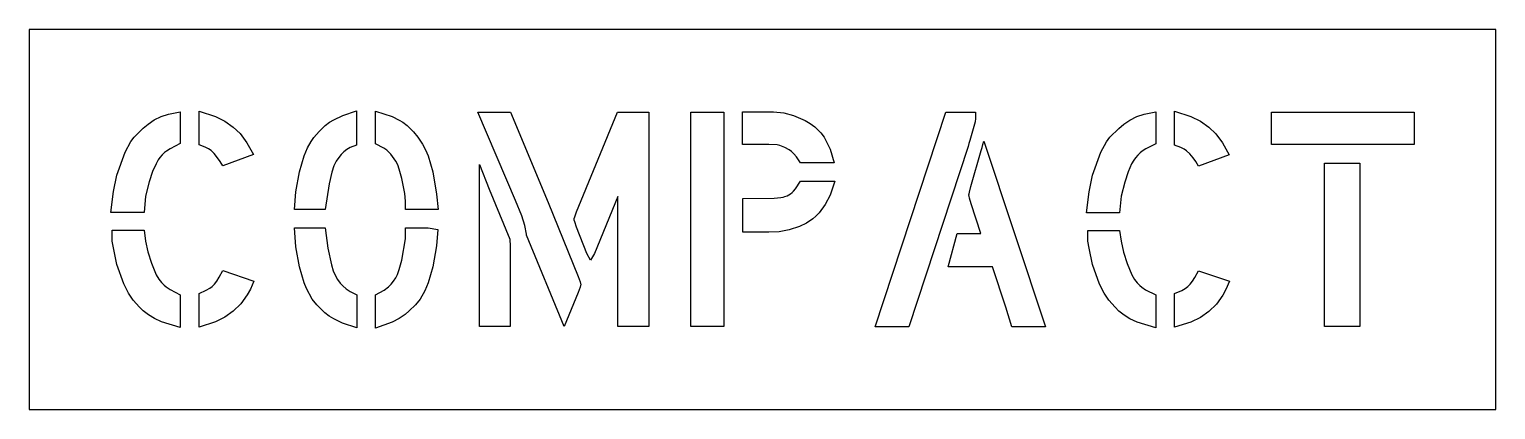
# Model space of a CAD drawing. Header units: inches. Extents: x 0 to 54, y 0 to 14.
import ezdxf

# ---------------------------------------------------------------- set-up
doc = ezdxf.new("R2010")
doc.units = ezdxf.units.IN
doc.header["$MEASUREMENT"] = 0
doc.layers.add('CUT', color=1, linetype='Continuous')

msp = doc.modelspace()

# ---------------------------------------------------------------- linework, layer by layer
at = {"layer": 'CUT'}
for points in [[(0, 0), (54, 0), (54, 14), (0, 14)], [(5.187, 9.606), (5.053, 9.518), (4.981, 9.462), (4.896, 9.382), (4.807, 9.283), (4.742, 9.193), (4.667, 9.051), (4.538, 8.763), (4.41, 8.386), (4.279, 7.862), (4.225, 7.256), (3, 7.256), (3.095, 8.03), (3.227, 8.637), (3.528, 9.482), (3.743, 9.866), (3.863, 10.034), (4.191, 10.357), (4.374, 10.515), (4.598, 10.667), (4.86, 10.795), (5.122, 10.882), (5.551, 10.966), (5.551, 9.797)], [(7.123, 8.974), (7.029, 9.14), (6.932, 9.273), (6.803, 9.425), (6.692, 9.534), (6.599, 9.598), (6.477, 9.66), (6.249, 9.748), (6.249, 10.989), (6.851, 10.795), (7.198, 10.625), (7.51, 10.404), (7.762, 10.16), (8.01, 9.825), (8.258, 9.392)], [(11.82, 9.649), (11.688, 9.577), (11.582, 9.495), (11.483, 9.398), (11.393, 9.286), (11.304, 9.145), (11.218, 8.974), (11.141, 8.745), (11.04, 8.316), (10.9, 7.371), (9.768, 7.371), (9.814, 8.022), (9.946, 8.755), (10.116, 9.342), (10.245, 9.642), (10.375, 9.867), (10.483, 10.017), (10.673, 10.241), (10.891, 10.456), (11.05, 10.577), (11.213, 10.671), (11.543, 10.832), (12.054, 11), (12.054, 9.742)], [(13.309, 9.407), (13.225, 9.497), (13.163, 9.55), (13.059, 9.623), (12.75, 9.782), (12.75, 10.988), (13.357, 10.787), (13.618, 10.66), (13.757, 10.577), (13.917, 10.456), (14.149, 10.228), (14.31, 10.025), (14.479, 9.77), (14.595, 9.567), (14.692, 9.342), (14.862, 8.755), (14.994, 7.938), (15.052, 7.371), (13.858, 7.371), (13.858, 7.671), (13.824, 7.954), (13.721, 8.504), (13.624, 8.855), (13.569, 9.016), (13.503, 9.146)], [(20.307, 4.604), (20.305, 4.593), (20.3, 4.572), (20.282, 4.511), (20.211, 4.315), (19.702, 3.06), (18.313, 6.423), (18.31, 6.466), (18.249, 6.781), (18.136, 7.136), (17.909, 7.698), (16.518, 10.957), (17.722, 10.957), (19.111, 7.631), (20.216, 4.9), (20.285, 4.704), (20.302, 4.644), (20.306, 4.622), (20.307, 4.612)], [(21.672, 3.057), (21.672, 7.844), (20.812, 5.753), (20.667, 5.503), (20.536, 5.753), (20.152, 6.723), (20.084, 6.916), (20.067, 6.974), (20.062, 6.993), (20.061, 7.003), (20.061, 7.01), (20.062, 7.019), (20.067, 7.039), (20.084, 7.096), (20.155, 7.288), (21.656, 10.955), (22.81, 10.955), (22.81, 3.057)], [(25.574, 10.955), (25.574, 3.057), (24.362, 3.057), (24.362, 10.955)], [(28.566, 10.643), (28.761, 10.538), (28.926, 10.415), (29.15, 10.194), (29.27, 10.026), (29.489, 9.593), (29.644, 9.084), (28.402, 9.084), (28.25, 9.308), (28.157, 9.421), (28.072, 9.499), (27.978, 9.567), (27.824, 9.651), (27.703, 9.703), (27.634, 9.726), (27.546, 9.745), (27.237, 9.757), (26.269, 9.757), (26.269, 10.958), (27.407, 10.958), (27.78, 10.926), (28.146, 10.832)], [(34.834, 10.599), (34.637, 9.912), (34.601, 9.802), (34.569, 9.69), (32.383, 3.055), (31.152, 3.055), (33.753, 10.957), (34.848, 10.957), (34.848, 10.72)], [(41.115, 9.598), (40.982, 9.511), (40.91, 9.455), (40.825, 9.374), (40.736, 9.276), (40.671, 9.185), (40.595, 9.044), (40.467, 8.755), (40.339, 8.378), (40.207, 7.855), (40.153, 7.248), (38.929, 7.248), (39.024, 8.022), (39.156, 8.63), (39.456, 9.475), (39.672, 9.859), (39.792, 10.026), (40.12, 10.349), (40.303, 10.507), (40.526, 10.659), (40.789, 10.787), (41.051, 10.874), (41.479, 10.958), (41.479, 9.789)], [(43.939, 9.817), (44.186, 9.384), (43.052, 8.966), (42.957, 9.133), (42.861, 9.265), (42.731, 9.418), (42.62, 9.526), (42.528, 9.591), (42.406, 9.652), (42.178, 9.74), (42.178, 10.982), (42.78, 10.787), (43.127, 10.617), (43.439, 10.396), (43.691, 10.152)], [(51, 9.762), (45.742, 9.762), (45.742, 10.955), (51, 10.955)], [(34.683, 7.577), (34.625, 7.785), (34.61, 7.853), (34.604, 7.886), (34.604, 7.907), (34.608, 7.94), (34.62, 8.008), (34.67, 8.218), (35.048, 9.542), (35.085, 9.653), (35.117, 9.765), (35.156, 9.885), (37.426, 3.053), (36.18, 3.053), (35.958, 3.77), (35.467, 5.263), (33.835, 5.263), (34.169, 6.479), (35.038, 6.479)], [(16.574, 9.019), (16.931, 8.121), (17.692, 6.279), (17.708, 6.019), (17.708, 3.057), (16.574, 3.057)], [(49, 9.075), (49, 3.057), (47.698, 3.057), (47.698, 9.075)], [(29.313, 7.547), (29.089, 7.24), (28.967, 7.117), (28.85, 7.024), (28.621, 6.869), (28.359, 6.742), (27.976, 6.616), (27.61, 6.55), (27.237, 6.528), (26.271, 6.528), (26.271, 7.775), (27.429, 7.781), (27.673, 7.806), (27.763, 7.824), (27.822, 7.842), (27.907, 7.877), (28.028, 7.943), (28.094, 7.994), (28.142, 8.042), (28.221, 8.135), (28.402, 8.406), (29.661, 8.406), (29.489, 7.897)], [(3.227, 5.349), (3.095, 5.956), (3.053, 6.207), (3.053, 6.608), (4.224, 6.608), (4.279, 6.207), (4.368, 5.809), (4.496, 5.39), (4.668, 4.964), (4.766, 4.802), (4.864, 4.682), (4.961, 4.583), (5.04, 4.518), (5.181, 4.421), (5.551, 4.231), (5.551, 3.025), (4.867, 3.23), (4.605, 3.357), (4.385, 3.487), (4.194, 3.639), (4.054, 3.776), (3.828, 4.036), (3.654, 4.294), (3.485, 4.629)], [(10.997, 5.948), (11.13, 5.33), (11.195, 5.113), (11.248, 4.978), (11.343, 4.789), (11.441, 4.653), (11.54, 4.554), (11.674, 4.447), (11.821, 4.353), (12.058, 4.231), (12.058, 3.011), (11.536, 3.183), (11.212, 3.342), (11.048, 3.438), (10.88, 3.567), (10.582, 3.86), (10.419, 4.07), (10.204, 4.454), (10.116, 4.67), (9.946, 5.257), (9.814, 5.99), (9.765, 6.689), (10.894, 6.689)], [(13.721, 5.508), (13.858, 6.284), (13.858, 6.689), (14.689, 6.689), (15.049, 6.631), (14.994, 6.032), (14.862, 5.257), (14.692, 4.67), (14.563, 4.37), (14.389, 4.07), (14.226, 3.86), (13.994, 3.632), (13.843, 3.505), (13.619, 3.353), (13.357, 3.225), (12.749, 3), (12.749, 4.224), (13.067, 4.394), (13.231, 4.519), (13.33, 4.616), (13.417, 4.727), (13.493, 4.847), (13.558, 4.976), (13.624, 5.158)], [(39.156, 5.341), (39.024, 5.948), (38.981, 6.2), (38.981, 6.6), (40.153, 6.6), (40.207, 6.2), (40.297, 5.802), (40.424, 5.383), (40.597, 4.957), (40.695, 4.794), (40.792, 4.674), (40.89, 4.575), (40.969, 4.51), (41.11, 4.413), (41.479, 4.224), (41.479, 3.018), (40.796, 3.222), (40.533, 3.349), (40.314, 3.479), (40.122, 3.631), (39.983, 3.768), (39.757, 4.028), (39.582, 4.286), (39.414, 4.622)], [(7.51, 3.624), (7.198, 3.403), (6.851, 3.233), (6.249, 3.038), (6.249, 4.28), (6.509, 4.4), (6.642, 4.471), (6.734, 4.536), (6.824, 4.623), (6.911, 4.734), (6.997, 4.872), (7.126, 5.119), (8.27, 4.732), (8.139, 4.43), (8.018, 4.221), (7.786, 3.896)], [(43.439, 3.616), (43.127, 3.395), (42.78, 3.225), (42.178, 3.031), (42.178, 4.272), (42.438, 4.392), (42.571, 4.464), (42.663, 4.528), (42.753, 4.616), (42.84, 4.727), (42.926, 4.865), (43.055, 5.112), (44.199, 4.724), (44.068, 4.422), (43.947, 4.213), (43.715, 3.888)]]:
    msp.add_lwpolyline(points, close=True, dxfattribs=at)

doc.saveas('drawing.dxf')
